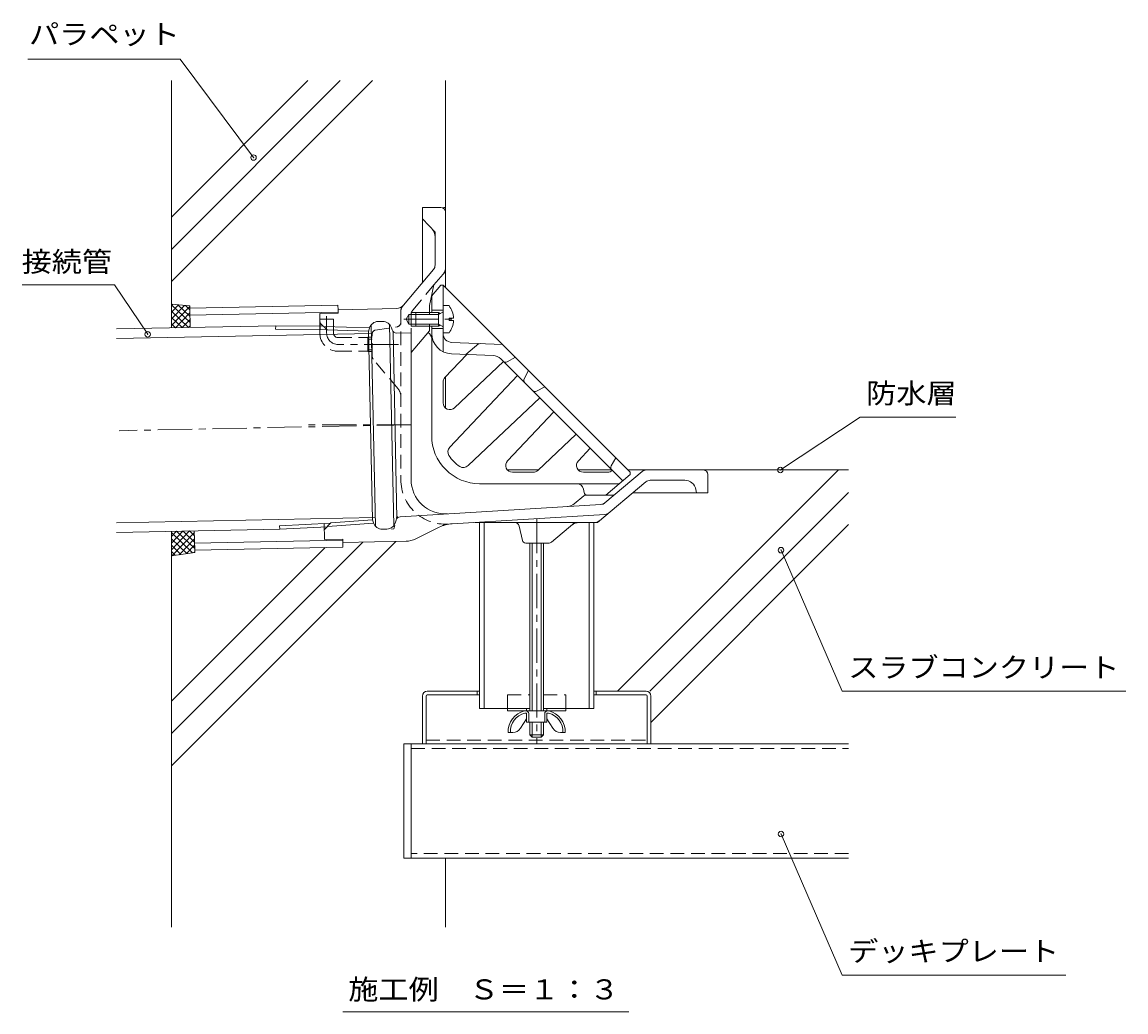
# Model space of a CAD drawing. Units: millimetres, scale not verified. Extents: x -560 to 721, y -591 to 497.
# Drawn here: x 237.3 to 720.8, y 44.9 to 478.4 of the extents above; entities that cross this region are included whole.
import ezdxf
from ezdxf.enums import TextEntityAlignment as Align

# ---------------------------------------------------------------- set-up
doc = ezdxf.new("R2010")
doc.units = ezdxf.units.MM
doc.header["$LTSCALE"] = 3
doc.header["$PDMODE"] = 32
doc.header["$PDSIZE"] = 2.4
for name, pattern in [('CHAIN1', [8, 5, -1, 1, -1]), ('DASHED2', [3, 2, -1]), ('DOUBLE_CHAIN1', [8.8, 5, -1, 0.6, -0.6, 0.6, -1])]:
    doc.linetypes.add(name, pattern=pattern)
for name, color, linetype, lineweight in [('0-0', 3, 'Continuous', 18), ('0-2', 6, 'Continuous', 18), ('0-3', 4, 'Continuous', 18), ('0-4', 6, 'Continuous', 18), ('0-5', 3, 'Continuous', 18), ('0-6', 6, 'DOUBLE_CHAIN1', 18), ('0-9', 7, 'DOUBLE_CHAIN1', 18), ('0-A', 2, 'Continuous', 18), ('0-E', 7, 'DOUBLE_CHAIN1', 18), ('0-F', 7, 'Continuous', 18)]:
    doc.layers.add(name, color=color, linetype=linetype, lineweight=lineweight)
doc.styles.add('ＭＳ ゴシック', font='')
doc.styles.get('ＭＳ ゴシック').set_extended_font_data('MS Gothic')

msp = doc.modelspace()

# ---------------------------------------------------------------- linework, layer by layer
at = {"layer": '0-0'}
for p, q in [((420.681, 397.267), (412.681, 397.267)), ((412.681, 397.267), (412.681, 364.35)), ((418.181, 386.369), (412.681, 392.267)), ((422.681, 395.267), (422.681, 362.266)), ((418.181, 386.369), (418.181, 371.996)), ((404.333, 354.401), (417.479, 370.068)), ((417.687, 363.315), (422.681, 369.267)), ((415.681, 354.266), (417.687, 363.315)), ((415.681, 350.396), (415.681, 354.266)), ((367.711, 350.788), (375.71, 350.951)), ((367.711, 350.788), (367.855, 343.752)), ((375.679, 352.45), (401.35, 352.973)), ((375.679, 352.45), (375.71, 350.951)), ((406.681, 350.397), (405.451, 348.266)), ((406.681, 346.136), (405.451, 348.266)), ((406.681, 350.397), (406.681, 346.136)), ((415.681, 350.397), (406.681, 350.397)), ((407.681, 351.266), (415.681, 351.266)), ((407.681, 345.267), (407.681, 351.266)), ((370.857, 343.658), (367.797, 346.597)), ((369.266, 345.186), (389.508, 344.553)), ((370.857, 343.658), (389.07, 343.089)), ((389.441, 344.328), (389.217, 343.477)), ((392.036, 257.637), (390.239, 345.871)), ((395.193, 347.346), (393.228, 347.306)), ((400.034, 257.8), (398.237, 346.034)), ((399.097, 344.524), (399.372, 343.631)), ((415.681, 346.136), (406.681, 346.136)), ((407.681, 345.267), (415.681, 345.267)), ((415.681, 343.266), (415.681, 346.136)), ((390.755, 260.37), (389.07, 343.089)), ((401.468, 261.06), (399.802, 342.876)), ((401.324, 342.22), (407.681, 342.35)), ((415.681, 343.266), (407.681, 333.732)), ((407.681, 278.041), (407.681, 342.35)), ((422.681, 322.956), (422.681, 309.466)), ((463.371, 282.266), (449.881, 282.266)), ((495.61, 282.266), (480.889, 282.266)), ((492.562, 267.902), (508.844, 281.564)), ((535.68, 282.266), (502.681, 282.266)), ((489.271, 259.266), (510.482, 277.064)), ((527.508, 277.766), (512.41, 277.766)), ((537.68, 280.266), (537.68, 272.266)), ((483.262, 270.915), (479.156, 267.469)), ((496.025, 271.266), (484.227, 271.266)), ((537.68, 272.266), (504.764, 272.266)), ((532.427, 273.66), (532.68, 272.266)), ((402.897, 261.795), (490.817, 267.205)), ((425.701, 258.69), (492.574, 262.805)), ((369.584, 258.844), (369.727, 251.808)), ((372.58, 259.06), (369.642, 255.999)), ((371.053, 257.469), (391.245, 258.924)), ((372.58, 259.06), (390.755, 260.37)), ((391.176, 259.147), (390.914, 260)), ((397.045, 256.365), (395.08, 256.325)), ((401.086, 260.309), (400.832, 259.344)), ((419.969, 257.162), (409.681, 252.071)), ((435.68, 259.304), (436.68, 259.266)), ((489.271, 259.266), (436.68, 259.266)), ((456.419, 251.441), (455.029, 257.7)), ((469.099, 250.617), (479.406, 259.266)), ((369.727, 251.808), (377.725, 251.971)), ((377.725, 251.971), (377.756, 250.471)), ((405.449, 251.035), (377.756, 250.471)), ((457.884, 250.266), (468.135, 250.266))]:
    msp.add_line(p, q, dxfattribs=at)
at = {"layer": '0-0', "linetype": 'DOUBLE_CHAIN1'}
for p, q in [((422.681, 397.267), (421.833, 397.267)), ((509.207, 281.869), (509.68, 282.266)), ((491.808, 267.266), (491.351, 267.238)), ((491.803, 267.265), (492.145, 267.552)), ((401.337, 261.258), (401.455, 261.706)), ((401.794, 261.727), (401.455, 261.706)), ((493.561, 262.866), (493.077, 262.836)), ((400.062, 256.427), (399.074, 256.407)), ((400.472, 257.98), (400.062, 256.427)), ((422.681, 258.504), (421.481, 257.91)), ((422.681, 258.504), (423.637, 258.563))]:
    msp.add_line(p, q, dxfattribs=at)
at = {"layer": '0-0', "linetype": 'DASHED2'}
for p, q in [((408.383, 352.227), (417.687, 363.315)), ((403.883, 353.865), (404.333, 354.401)), ((403.181, 351.936), (403.181, 278.041)), ((391.944, 343.469), (401.497, 344.997)), ((407.681, 344.432), (407.681, 342.35)), ((390.681, 331.813), (390.681, 341.988)), ((402.011, 317.764), (391.032, 330.848))]:
    msp.add_line(p, q, dxfattribs=at)
at = {"layer": '0-0', "linetype": 'CHAIN1'}
for p, q in [((404.458, 348.266), (427.983, 348.266)), ((407.681, 302.091), (279.808, 299.487)), ((407.681, 302.091), (361.716, 302.091)), ((462.68, 260.82), (462.68, 162.194))]:
    msp.add_line(p, q, dxfattribs=at)
at = {"layer": '0-0'}
for centre, radius, start, end in [((420.681, 395.267), 2, 0, 90), ((413.181, 384.399), 5, 0, 43), ((415.181, 371.996), 3, 319.99997, 0), ((419.681, 370.359), 3, 319.99997, 360), ((401.269, 356.972), 4, 271.16665, 319.99997), ((387.283, 343.987), 2, 333.32925, 345.22168), ((393.309, 343.307), 4, 91.16666, 165.22134), ((395.274, 343.347), 4, 17.11198, 91.16649), ((401.283, 344.22), 2, 197.11238, 271.16684), ((510.772, 279.266), 3, 90, 130.00003), ((535.68, 280.266), 2, 0, 90), ((422.681, 278.041), 15, 180, 273.52147), ((512.41, 274.766), 3, 90, 130.00003), ((527.508, 272.766), 5, 10.3027, 90), ((484.227, 269.766), 1.5, 90, 130), ((496.025, 272.766), 1.5, 270, 310.00003), ((475.942, 271.299), 5, 273.52147, 310), ((490.633, 270.2), 3, 273.52147, 310.00003), ((403.02, 259.799), 2, 93.52147, 165.22155), ((492.39, 265.799), 3, 273.52147, 310.00003), ((389.006, 259.4), 2, 17.11205, 29.0046), ((394.999, 260.324), 4, 197.11198, 271.16666), ((396.964, 260.364), 4, 271.16633, 345.22155), ((426.622, 243.718), 15, 93.52147, 116.3296), ((453.076, 257.266), 2, 12.52881, 90), ((481.226, 254.266), 5, 90, 130), ((488.179, 262.266), 3, 270, 310.00003), ((405.246, 261.033), 10, 271.16667, 296.3296), ((457.884, 251.766), 1.5, 192.52881, 270), ((468.135, 251.766), 1.5, 270, 310)]:
    msp.add_arc(centre, radius, start, end, dxfattribs=at)
at = {"layer": '0-0', "linetype": 'DASHED2'}
for centre, radius, start, end in [((406.181, 351.936), 3, 139.99997, 180), ((410.681, 350.298), 3, 139.99997, 180), ((392.181, 341.988), 1.5, 99.0903, 180), ((401.181, 346.972), 2, 279.0903, 0), ((392.181, 331.813), 1.5, 180, 220), ((398.181, 314.55), 5, 0, 40), ((422.681, 278.041), 19.5, 180, 273.52147)]:
    msp.add_arc(centre, radius, start, end, dxfattribs=at)
at = {"layer": '0-2'}
for p, q in [((416.597, 358.4), (420.681, 363.266)), ((420.681, 363.266), (421.681, 363.266)), ((421.681, 363.266), (503.681, 281.266)), ((421.681, 334.053), (421.681, 363.266)), ((416.681, 357.953), (416.681, 351.267)), ((421.681, 352.266), (416.681, 352.266)), ((416.681, 297.266), (416.681, 345.267)), ((421.681, 344.266), (416.681, 344.266)), ((447.681, 337.266), (425.527, 338.119)), ((431.681, 332.878), (437.383, 337.663)), ((422.505, 322.771), (432.082, 332.863)), ((443.573, 332.421), (425.335, 333.122)), ((426.746, 309.526), (448.093, 329.783)), ((446.916, 330.96), (500.38, 277.496)), ((449.724, 329.664), (453.338, 331.61)), ((453.194, 331.532), (453.305, 331.643)), ((457.199, 322.188), (459.145, 325.802)), ((421.681, 311.702), (421.681, 320.705)), ((454.288, 323.588), (424.581, 292.283)), ((462.603, 316.785), (466.216, 318.731)), ((464.002, 313.874), (432.698, 284.166)), ((449.941, 286.331), (470.198, 307.678)), ((463.185, 282.09), (479.912, 297.964)), ((480.949, 286.331), (486.108, 291.768)), ((495.371, 284.017), (497.317, 287.63)), ((452.117, 281.266), (461.12, 281.266)), ((483.125, 281.266), (493.796, 281.266)), ((503.681, 281.266), (503.681, 280.266)), ((437.681, 276.266), (498.914, 276.266)), ((492.955, 271.266), (503.681, 280.266)), ((483.439, 272.472), (483.163, 273.855))]:
    msp.add_line(p, q, dxfattribs=at)
for centre, radius, start, end in [((418.181, 357.953), 1.5, 140.00024, 179.99966), ((413.681, 339.807), 3, 0, 63.32513), ((425.681, 342.116), 9, 179.99989, 267.79736), ((425.681, 342.116), 4, 180, 267.79758), ((437.903, 336.141), 1.5, 87.79724, 130), ((443.381, 327.424), 5, 44.99969, 87.79678), ((449.013, 330.984), 1.5, 225.00101, 298.30215), ((424.681, 320.705), 3, 136.50002, 179.99966), ((458.52, 321.477), 1.5, 151.6993, 224.99966), ((461.892, 318.106), 1.5, 224.99899, 298.30003), ((424.681, 311.702), 3, 180.00034, 313.49998), ((437.681, 297.266), 21, 179.99976, 269.9998), ((426.757, 290.218), 3, 136.50002, 212.83174), ((437.681, 297.266), 16, 212.83176, 237.16995), ((452.117, 284.266), 3, 136.50002, 269.99966), ((483.125, 284.266), 3, 136.50002, 269.99966), ((430.633, 286.343), 3, 237.16978, 313.49998), ((461.12, 284.266), 3, 270.00034, 313.49998), ((493.796, 284.266), 3, 269.9995, 312.49084), ((496.692, 283.305), 1.5, 151.6993, 224.99966), ((480.221, 273.266), 3, 11.30984, 90), ((484.91, 272.766), 1.5, 191.31015, 270)]:
    msp.add_arc(centre, radius, start, end, dxfattribs=at)
at = {"layer": '0-3'}
for p, q in [((310.719, 353.128), (375.638, 354.45)), ((310.719, 353.128), (310.891, 344.68)), ((375.68, 352.45), (375.639, 354.45)), ((310.781, 350.128), (375.7, 351.45)), ((312.706, 255.598), (312.878, 247.15)), ((312.817, 250.149), (377.736, 251.471)), ((312.878, 247.15), (377.797, 248.472)), ((377.797, 248.472), (377.756, 250.471)), ((449.93, 177.766), (449.93, 176.766)), ((449.93, 176.766), (475.43, 176.766)), ((458.181, 177.766), (458.181, 176.766)), ((467.18, 177.766), (467.18, 176.766)), ((475.43, 177.766), (475.43, 176.766))]:
    msp.add_line(p, q, dxfattribs=at)
at = {"layer": '0-3', "linetype": 'DASHED2'}
for q in [(449.93, 177.766), (459.68, 183.766)]:
    msp.add_line((449.93, 183.766), q, dxfattribs=at)
msp.add_lwpolyline([(465.681, 183.766), (475.43, 183.766), (475.43, 177.766)], dxfattribs=at)
at = {"layer": '0-4'}
for p, q in [((278.599, 344.022), (348.355, 345.443)), ((348.355, 345.443), (348.339, 343.964)), ((370.856, 343.719), (348.339, 343.964)), ((369.235, 345.216), (348.354, 345.443)), ((278.599, 339.821), (390.316, 342.096)), ((278.599, 259.104), (391.959, 261.413)), ((278.599, 254.904), (350.169, 256.361)), ((372.581, 258.999), (350.093, 257.837)), ((350.169, 256.361), (350.093, 257.837)), ((371.023, 257.438), (350.168, 256.361))]:
    msp.add_line(p, q, dxfattribs=at)
at = {"layer": '0-5', "linetype": 'DASHED2'}
for p, q in [((367.681, 342.266), (367.681, 348.266)), ((375.681, 340.267), (388.681, 340.267)), ((388.681, 340.442), (390.681, 340.442)), ((388.681, 339.627), (390.681, 339.627)), ((375.681, 334.267), (388.681, 334.267)), ((388.681, 334.907), (390.681, 334.907)), ((414.28, 163.866), (511.081, 163.866))]:
    msp.add_line(p, q, dxfattribs=at)
at = {"layer": '0-5', "linetype": 'CHAIN1'}
for p, q in [((370.681, 342.267), (370.681, 349.655)), ((402.174, 337.267), (375.665, 337.267))]:
    msp.add_line(p, q, dxfattribs=at)
at = {"layer": '0-5'}
for p, q in [((414.78, 185.366), (437.68, 185.366)), ((414.78, 183.766), (437.68, 183.766)), ((436.68, 185.366), (436.68, 183.766)), ((487.681, 185.366), (510.581, 185.366)), ((510.581, 183.766), (487.681, 183.766)), ((488.681, 185.366), (488.681, 183.766)), ((412.681, 183.266), (412.681, 162.266)), ((414.28, 183.266), (414.28, 162.266)), ((511.081, 183.266), (511.081, 162.266)), ((512.681, 183.266), (512.681, 162.266)), ((412.681, 162.266), (512.681, 162.266))]:
    msp.add_line(p, q, dxfattribs=at)
at = {"layer": '0-5', "linetype": 'DASHED2'}
for points in [[(373.681, 342.266), (373.681, 348.266), (367.681, 348.266)], [(388.681, 340.442), (388.681, 334.092), (390.681, 334.092)]]:
    msp.add_lwpolyline(points, dxfattribs=at)
for radius in [8, 2]:
    msp.add_arc((375.681, 342.266), radius, 180, 270, dxfattribs=at)
at = {"layer": '0-5', "linetype": 'CHAIN1'}
msp.add_arc((375.681, 342.267), 5, 180, 269.81409, dxfattribs=at)
at = {"layer": '0-5'}
for centre, radius, start, end in [((414.78, 183.266), 2.1, 90, 180), ((414.78, 183.266), 0.5, 90, 180), ((510.581, 183.266), 2.1, 0, 90), ((510.581, 183.266), 0.5, 0, 90)]:
    msp.add_arc(centre, radius, start, end, dxfattribs=at)
at = {"layer": '0-6', "linetype": 'Continuous'}
for p, q in [((437.68, 177.766), (437.68, 259.266)), ((439.681, 177.766), (439.681, 259.266)), ((485.68, 259.266), (485.68, 177.766)), ((487.681, 259.266), (487.681, 177.766)), ((437.68, 177.766), (459.68, 177.766)), ((465.681, 177.766), (487.681, 177.766))]:
    msp.add_line(p, q, dxfattribs=at)
at = {"layer": '0-9', "linetype": 'Continuous'}
for p, q in [((302.681, 344.512), (302.681, 452.853)), ((362.5, 452.853), (302.681, 393.034)), ((376.642, 452.853), (302.681, 378.892)), ((390.784, 452.853), (302.681, 364.75)), ((422.681, 395.267), (422.681, 452.853)), ((594.947, 282.269), (498.044, 185.366)), ((535.68, 282.266), (599.29, 282.266)), ((599.29, 272.47), (512.187, 185.366)), ((599.29, 258.327), (512.681, 171.718)), ((302.681, 255.394), (302.681, 81.989)), ((400.923, 250.943), (302.681, 152.701)), ((386.487, 250.649), (302.681, 166.843)), ((370.009, 248.313), (302.681, 180.985)), ((404.48, 162.266), (599.29, 162.266)), ((404.48, 162.266), (404.48, 112.266)), ((407.68, 162.266), (407.68, 112.266)), ((599.29, 112.266), (404.48, 112.266)), ((422.681, 112.266), (422.681, 81.989))]:
    msp.add_line(p, q, dxfattribs=at)
at = {"layer": '0-9', "linetype": 'DASHED2'}
for p, q in [((407.68, 160.266), (599.29, 160.266)), ((599.29, 114.266), (407.68, 114.266))]:
    msp.add_line(p, q, dxfattribs=at)
at = {"layer": '0-A'}
for p, q in [((424.281, 354.266), (421.681, 354.266)), ((421.681, 354.266), (421.681, 342.267)), ((409.681, 351.267), (409.681, 345.267)), ((419.681, 351.267), (409.681, 351.267)), ((419.681, 350.396), (409.681, 350.396)), ((419.681, 350.396), (421.553, 351.448)), ((419.681, 351.267), (420.445, 350.826)), ((419.681, 351.267), (419.681, 345.267)), ((424.281, 347.788), (424.281, 348.746)), ((426.269, 348.746), (424.281, 348.746)), ((419.681, 346.136), (409.681, 346.136)), ((419.681, 345.267), (409.681, 345.267)), ((419.681, 346.136), (421.553, 345.084)), ((419.681, 345.267), (420.445, 345.707)), ((426.27, 347.788), (424.281, 347.788)), ((424.281, 342.267), (421.681, 342.267)), ((459.68, 250.266), (459.68, 176.766)), ((460.68, 250.266), (460.68, 176.766)), ((464.68, 250.266), (464.68, 176.766)), ((465.68, 250.266), (465.68, 176.766)), ((457.98, 175.766), (457.495, 175.766)), ((458.181, 171.766), (458.181, 175.566)), ((459.181, 175.566), (459.181, 171.766)), ((466.18, 175.566), (466.18, 171.766)), ((467.18, 171.766), (467.18, 175.566)), ((467.381, 175.766), (467.866, 175.766)), ((455.577, 169.134), (458.181, 173.266)), ((458.181, 171.766), (467.18, 171.766)), ((459.68, 171.766), (459.68, 166.266)), ((460.68, 171.766), (460.68, 165.266)), ((464.681, 171.766), (464.681, 165.266)), ((465.681, 171.766), (465.681, 166.266)), ((469.785, 169.134), (467.18, 173.266)), ((452.192, 167.266), (450.181, 167.266)), ((459.68, 166.266), (465.681, 166.266)), ((473.169, 167.266), (475.181, 167.266))]:
    msp.add_line(p, q, dxfattribs=at)
msp.add_lwpolyline([(459.68, 166.266), (460.68, 165.266), (464.681, 165.266), (465.681, 166.266)], dxfattribs=at)
for centre, radius, start, end in [((416.281, 348.267), 10, 2.74562, 36.86987), ((421.431, 351.666), 0.25, 299.32918, 0), ((421.431, 344.866), 0.25, 0, 60.67082), ((416.281, 348.267), 10, 323.13013, 357.25438), ((459.417, 167.745), 9.248, 102.71823, 182.96507), ((459.417, 167.745), 8.248, 103.47058, 182.96507), ((457.98, 175.566), 1.2, 0, 90), ((457.98, 175.566), 0.2, 0, 90), ((467.381, 175.566), 1.2, 90, 180), ((467.381, 175.566), 0.2, 90, 180), ((465.945, 167.745), 8.248, 357.03493, 76.52942), ((465.945, 167.745), 9.248, 357.03493, 77.28177), ((452.192, 171.266), 4, 270, 327.78351), ((473.169, 171.266), 4, 212.21649, 270)]:
    msp.add_arc(centre, radius, start, end, dxfattribs=at)
at = {"layer": '0-E'}
for p, q in [((310.699, 354.127), (302.681, 354.947)), ((302.681, 354.214), (303.321, 354.881)), ((302.681, 354.643), (310.848, 346.802)), ((302.681, 351.326), (305.846, 354.623)), ((302.681, 348.439), (308.371, 354.365)), ((302.681, 345.551), (310.703, 353.907)), ((305.558, 354.653), (310.79, 349.63)), ((308.79, 354.323), (310.733, 352.457)), ((310.699, 354.127), (310.786, 349.878)), ((302.681, 351.87), (310.185, 344.665)), ((302.681, 349.098), (307.358, 344.608)), ((304.492, 344.549), (310.761, 351.079)), ((307.32, 344.607), (310.818, 348.251)), ((302.681, 346.325), (304.53, 344.55)), ((310.148, 344.665), (310.876, 345.423)), ((302.681, 247.365), (310.543, 255.554)), ((302.681, 250.252), (307.716, 255.497)), ((302.681, 253.14), (304.888, 255.439)), ((302.681, 254.831), (311.876, 246.003)), ((302.681, 252.059), (309.364, 245.643)), ((302.911, 244.717), (312.719, 254.933)), ((304.935, 255.44), (312.864, 247.827)), ((306.127, 245.178), (312.777, 252.105)), ((307.762, 255.498), (312.806, 250.655)), ((310.59, 255.555), (312.749, 253.483)), ((302.681, 249.286), (306.851, 245.282)), ((309.342, 245.639), (312.834, 249.277)), ((312.812, 250.399), (312.898, 246.15)), ((302.681, 246.513), (304.339, 244.921)), ((312.898, 246.15), (302.681, 244.684)), ((312.558, 246.101), (312.892, 246.449))]:
    msp.add_line(p, q, dxfattribs=at)
at = {"layer": '0-F'}
for p, q in [((604.397, 305.377), (569.413, 282.266)), ((604.397, 305.377), (646.35, 305.377)), ((596.475, 185.386), (569.723, 247.153)), ((596.475, 185.386), (720.795, 185.386)), ((596.475, 61.073), (569.723, 122.84)), ((596.475, 61.073), (694.436, 61.073)), ((377.791, 44.916), (503.109, 44.916))]:
    msp.add_line(p, q, dxfattribs=at)
for points in [[(239.799, 462.219), (306.453, 462.219), (338.652, 419.11)], [(237.26, 363.358), (277.777, 363.358), (292.299, 341.702)]]:
    msp.add_lwpolyline(points, dxfattribs=at)
for p in [(338.652, 419.11), (292.299, 341.702), (569.413, 282.266), (569.723, 247.153), (569.723, 122.84)]:
    msp.add_point(p, dxfattribs=at)

# ---------------------------------------------------------------- texts
at = {"layer": '0-F', "color": 2, "style": 'ＭＳ ゴシック', "width": 1.1}
for s, p in [('パラペット', (240.325, 466.082)), ('接続管', (237.075, 366.464)), ('防水層', (607.003, 308.83)), ('スラブコンクリート', (599.132, 188.757)), ('デッキプレート', (599.132, 64.444)), ('施工例\u3000Ｓ＝１：３', (380.152, 47.741))]:
    msp.add_text(s, height=8.798, dxfattribs=at).set_placement(p, align=Align.BOTTOM_LEFT)

doc.saveas('drawing.dxf')
